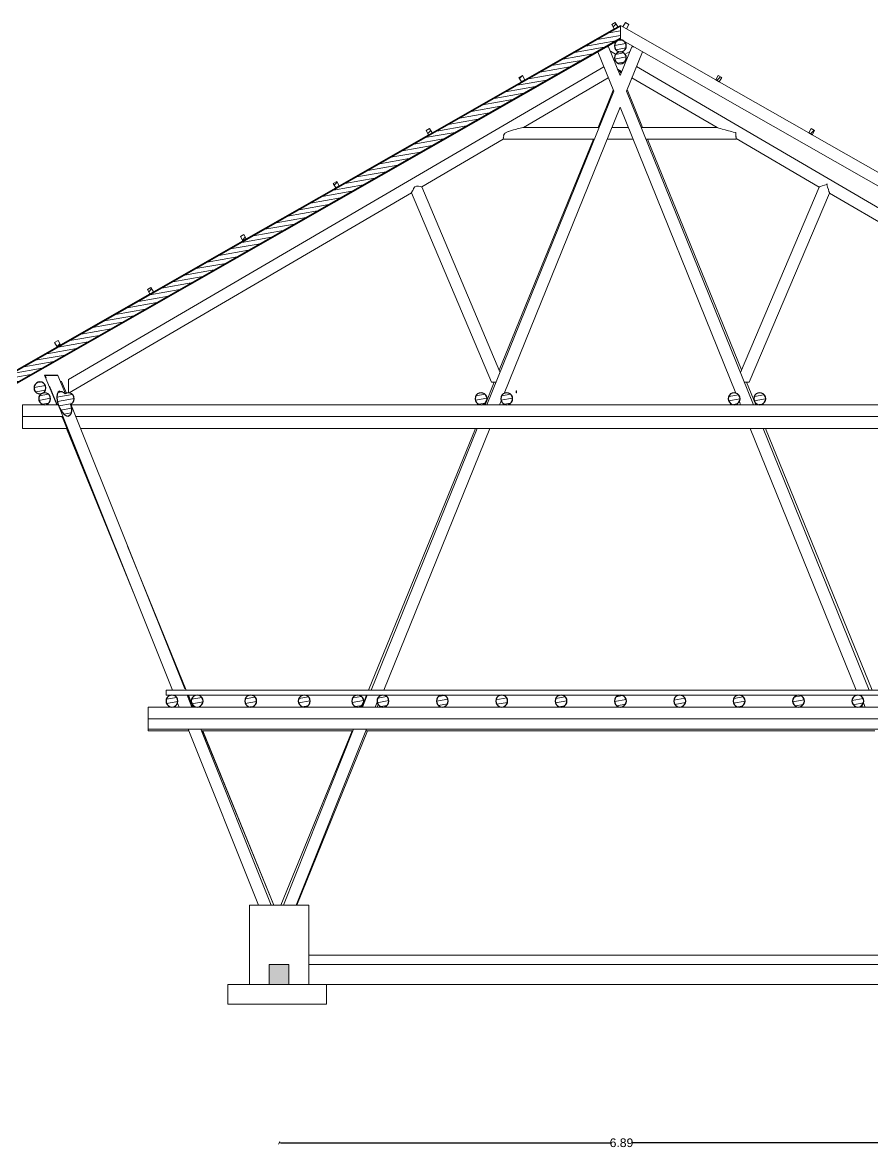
# Model space of a CAD drawing. Header units: millimetres. Extents: x -71878 to 121433, y -67383 to 83273.
# Drawn here: x 33044 to 41628, y -67383 to -56013 of the extents above; entities that cross this region are included whole.
import ezdxf

# ---------------------------------------------------------------- set-up
doc = ezdxf.new("R2010")
doc.units = ezdxf.units.MM
doc.header["$MEASUREMENT"] = 0
for name, color, linetype, lineweight in [('ACOTACIONES', 7, 'Continuous', 9), ('COLUMNAS_Pluma_Nº__81', 7, 'Continuous', 30), ('ENTIRADO_Pluma_Nº__21', 7, 'Continuous', 5), ('VIGAS DE CIMENTACION_Pluma_Nº__21', 7, 'Continuous', 5), ('Vigas_Pluma_Nº__1', 7, 'Continuous', 0), ('Vigas_Pluma_Nº__81', 7, 'Continuous', 30)]:
    doc.layers.add(name, color=color, linetype=linetype, lineweight=lineweight)
for name, color, linetype in [('COLUMNAS', 7, 'Continuous'), ('ENTIRADO', 7, 'Continuous'), ('Vigas', 7, 'Continuous'), ('VIGAS DE CIMENTACION', 7, 'Continuous')]:
    doc.layers.add(name, color=color, linetype=linetype)
for name, color, linetype, lineweight, true_color in [('COLUMNAS_Pluma_Nº__23', 7, 'Continuous', 5, 0x646464), ('ENTIRADO_Pluma_Nº__23', 7, 'Continuous', 5, 0x646464), ('Losas_Pluma_Nº__23', 7, 'Continuous', 5, 0x646464), ('VIGAS DE CIMENTACION_Pluma_Nº__23', 7, 'Continuous', 5, 0x646464), ('Vigas_Pluma_Nº__23', 7, 'Continuous', 5, 0x646464)]:
    doc.layers.add(name, color=color, linetype=linetype, lineweight=lineweight, true_color=true_color)
doc.styles.add('Estilo_Generado_2', font='Arial.ttf')
doc.dimstyles.new('Estilo_Generado__1', dxfattribs={"dimtxt": 87.5, "dimasz": 19, "dimexe": 0.18, "dimexo": 0, "dimgap": 0.09, "dimtad": 0, "dimlfac": 0.001, "dimzin": 0, "dimdsep": 46, "dimtxsty": 'Estilo_Generado_2', "dimblk": 'ARROWHEAD_2', "dimblk1": 'ARROWHEAD_2', "dimblk2": 'ARROWHEAD_2', "dimcen": 0.09, "dimse1": 1, "dimse2": 1, "dimclrd": 7, "dimclre": 7, "dimclrt": 7, "dimadec": 0, "dimazin": 0, "dimtfac": 1, "dimtmove": 0, "dimatfit": 3, "dimfxl": 1, "dimtolj": 1, "dimtzin": 0, "dimarcsym": 0})
pattern_1 = [(10, (51270.71, -65325.856), (-7.81417, 44.31635), [])]
pattern_2 = [(45, (51270.71, -65325.86), (-79.5495, 79.5495), []), (45, (51244.19, -65299.34), (-79.5495, 79.5495), [])]

# ---------------------------------------------------------------- blocks, each defined once
blk = doc.blocks.new('ARROWHEAD_2')
at = {"color": 0, "linetype": 'Continuous', "lineweight": 0}
for p, q in [((0, 0), (-1, 0)), ((-0.38, -0.66), (0.38, 0.66))]:
    blk.add_line(p, q, dxfattribs=at)
blk = doc.blocks.new('*D1082')
at = {"layer": 'ACOTACIONES', "color": 7, "linetype": 'Continuous', "lineweight": -2, "transparency": 16777216}
for p, q in [((35654, -67326), (38979, -67326)), ((42508, -67326), (39207, -67326))]:
    blk.add_line(p, q, dxfattribs=at)
at = {"layer": 'Defpoints', "color": 0, "linetype": 'Continuous', "transparency": 16777216}
for p in [(35635, -67326), (42527, -67326), (42527, -67326)]:
    blk.add_point(p, dxfattribs=at)
at = {"layer": 'ACOTACIONES', "color": 7, "linetype": 'Continuous', "lineweight": -2, "transparency": 16777216, "xscale": 19, "yscale": 19, "zscale": 19, "rotation": 180}
blk.add_blockref('ARROWHEAD_2', (35635, -67326), dxfattribs=at)
at = {"layer": 'ACOTACIONES', "color": 7, "linetype": 'Continuous', "lineweight": -2, "transparency": 16777216, "xscale": 19, "yscale": 19, "zscale": 19}
blk.add_blockref('ARROWHEAD_2', (42527, -67326), dxfattribs=at)
at = {"layer": 'ACOTACIONES', "color": 7, "linetype": 'Continuous', "transparency": 16777216, "insert": (39093, -67326), "char_height": 87.5, "attachment_point": 5, "style": 'Estilo_Generado_2'}
blk.add_mtext('\\A1;6.89', dxfattribs=at)

msp = doc.modelspace()

# ---------------------------------------------------------------- hatches: boundary and pattern name
at = {"layer": 'COLUMNAS', "linetype": 'Continuous', "lineweight": 0, "true_color": 0xffffff}
h = msp.add_hatch(dxfattribs=at)
h.set_pattern_fill('WOOD_0002', style=0, pattern_type=2)
h.set_pattern_definition(pattern_1)
h.paths.add_polyline_path([(33536.506, -59891.978), (33525.88, -59852.43), (33509.329, -59813.801), (33488.474, -59779.873), (33465.356, -59753.967), (33442.238, -59738.619), (33421.383, -59735.331), (33404.832, -59744.425), (33394.206, -59765.011), (33390.544, -59795.073), (33394.206, -59831.669), (33404.832, -59871.218), (33421.383, -59909.846), (33442.238, -59943.774), (33465.356, -59969.68), (33488.474, -59985.028), (33509.329, -59988.316), (33525.88, -59979.223), (33536.506, -59958.637), (33540.168, -59928.574)])
at = {"layer": 'ENTIRADO', "linetype": 'Continuous', "lineweight": 0, "true_color": 0xffffff}
h = msp.add_hatch(dxfattribs=at)
h.set_pattern_fill('STEEL_0002', style=0, pattern_type=2)
h.set_pattern_definition(pattern_2)
h.paths.add_polyline_path([(39020.745, -56076.226), (39055.483, -56056.395), (39030.695, -56012.972), (38995.957, -56032.803)])
h = msp.add_hatch(dxfattribs=at)
h.set_pattern_fill('STEEL_0002', style=0, pattern_type=2)
h.set_pattern_definition(pattern_2)
h.paths.add_polyline_path([(38082.81, -56611.648), (38117.548, -56591.818), (38092.76, -56548.395), (38058.022, -56568.226)])
h = msp.add_hatch(dxfattribs=at)
h.set_pattern_fill('STEEL_0002', style=0, pattern_type=2)
h.set_pattern_definition(pattern_2)
h.paths.add_polyline_path([(40080.421, -56611.632), (40105.209, -56568.209), (40070.471, -56548.379), (40045.682, -56591.801)])
h = msp.add_hatch(dxfattribs=at)
h.set_pattern_fill('STEEL_0002', style=0, pattern_type=2)
h.set_pattern_definition(pattern_2)
h.paths.add_polyline_path([(37144.875, -57147.071), (37179.613, -57127.241), (37154.825, -57083.818), (37120.087, -57103.648)])
h = msp.add_hatch(dxfattribs=at)
h.set_pattern_fill('STEEL_0002', style=0, pattern_type=2)
h.set_pattern_definition(pattern_2)
h.paths.add_polyline_path([(41018.365, -57147.038), (41043.153, -57103.615), (41008.415, -57083.785), (40983.627, -57127.208)])
h = msp.add_hatch(dxfattribs=at)
h.set_pattern_fill('STEEL_0002', style=0, pattern_type=2)
h.set_pattern_definition(pattern_2)
h.paths.add_polyline_path([(36206.94, -57682.494), (36241.678, -57662.664), (36216.89, -57619.241), (36182.151, -57639.071)])
h = msp.add_hatch(dxfattribs=at)
h.set_pattern_fill('STEEL_0002', style=0, pattern_type=2)
h.set_pattern_definition(pattern_2)
h.paths.add_polyline_path([(35269.004, -58217.917), (35303.743, -58198.086), (35278.955, -58154.663), (35244.216, -58174.494)])
h = msp.add_hatch(dxfattribs=at)
h.set_pattern_fill('STEEL_0002', style=0, pattern_type=2)
h.set_pattern_definition(pattern_2)
h.paths.add_polyline_path([(34331.069, -58753.34), (34365.807, -58733.509), (34341.019, -58690.086), (34306.281, -58709.917)])
h = msp.add_hatch(dxfattribs=at)
h.set_pattern_fill('STEEL_0002', style=0, pattern_type=2)
h.set_pattern_definition(pattern_2)
h.paths.add_polyline_path([(33393.134, -59288.762), (33427.872, -59268.932), (33403.084, -59225.509), (33368.346, -59245.339)])
at = {"layer": 'Vigas', "linetype": 'Continuous', "lineweight": 0, "true_color": 0xffffff}
h = msp.add_hatch(dxfattribs=at)
h.set_pattern_fill('WOOD_0002', style=0, pattern_type=2)
h.set_pattern_definition(pattern_1)
h.paths.add_polyline_path([(32211.962, -59972.483), (32211.962, -60091.449), (39081.611, -56170.052), (39081.611, -56051.086)])
h = msp.add_hatch(dxfattribs=at)
h.set_pattern_fill('WOOD_0002', style=0, pattern_type=2)
h.set_pattern_definition(pattern_1)
h.paths.add_polyline_path([(39141.611, -56249.555), (39138.674, -56231.014), (39130.152, -56214.288), (39116.878, -56201.014), (39100.152, -56192.492), (39081.611, -56189.555), (39063.07, -56192.492), (39046.344, -56201.014), (39033.07, -56214.288), (39024.547, -56231.014), (39021.611, -56249.555), (39024.547, -56268.096), (39033.07, -56284.822), (39046.344, -56298.096), (39063.07, -56306.618), (39081.611, -56309.555), (39100.152, -56306.618), (39116.878, -56298.096), (39130.152, -56284.822), (39138.674, -56268.096)])
h = msp.add_hatch(dxfattribs=at)
h.set_pattern_fill('WOOD_0002', style=0, pattern_type=2)
h.set_pattern_definition(pattern_1)
h.paths.add_polyline_path([(39141.611, -56369.555), (39138.674, -56351.014), (39130.152, -56334.288), (39116.878, -56321.014), (39100.152, -56312.492), (39081.611, -56309.555), (39063.07, -56312.492), (39046.344, -56321.014), (39033.07, -56334.288), (39024.547, -56351.014), (39021.611, -56369.555), (39024.547, -56388.096), (39033.07, -56404.822), (39046.344, -56418.096), (39063.07, -56426.618), (39081.611, -56429.555), (39100.152, -56426.618), (39116.878, -56418.096), (39130.152, -56404.822), (39138.674, -56388.096)])
h = msp.add_hatch(dxfattribs=at)
h.set_pattern_fill('WOOD_0002', style=0, pattern_type=2)
h.set_pattern_definition(pattern_1)
h.paths.add_polyline_path([(33160.606, -59702.497), (33163.542, -59721.038), (33172.065, -59737.764), (33185.339, -59751.038), (33202.065, -59759.56), (33220.606, -59762.497), (33239.147, -59759.56), (33255.873, -59751.038), (33269.147, -59737.764), (33277.669, -59721.038), (33280.606, -59702.497), (33277.669, -59683.956), (33269.147, -59667.23), (33255.873, -59653.956), (33239.147, -59645.434), (33220.606, -59642.497), (33202.065, -59645.434), (33185.339, -59653.956), (33172.065, -59667.23), (33163.542, -59683.956)])
h = msp.add_hatch(dxfattribs=at)
h.set_pattern_fill('WOOD_0002', style=0, pattern_type=2)
h.set_pattern_definition(pattern_1)
h.paths.add_polyline_path([(33207.498, -59812.462), (33210.435, -59831.003), (33218.957, -59847.729), (33232.231, -59861.003), (33248.957, -59869.525), (33267.498, -59872.462), (33286.039, -59869.525), (33302.765, -59861.003), (33316.039, -59847.729), (33324.562, -59831.003), (33327.498, -59812.462), (33324.562, -59793.921), (33316.039, -59777.195), (33302.765, -59763.921), (33286.039, -59755.398), (33267.498, -59752.462), (33248.957, -59755.398), (33232.231, -59763.921), (33218.957, -59777.195), (33210.435, -59793.921)])
h = msp.add_hatch(dxfattribs=at)
h.set_pattern_fill('WOOD_0002', style=0, pattern_type=2)
h.set_pattern_definition(pattern_1)
h.paths.add_polyline_path([(33473.418, -59763.001), (33488.474, -59779.873), (33509.329, -59813.801), (33525.88, -59852.43), (33529.865, -59867.261), (33542.147, -59861.003), (33555.421, -59847.729), (33563.943, -59831.003), (33566.88, -59812.462), (33563.943, -59793.921), (33555.421, -59777.195), (33542.147, -59763.921), (33525.421, -59755.398), (33506.88, -59752.462), (33488.339, -59755.398)])
h = msp.add_hatch(dxfattribs=at)
h.set_pattern_fill('WOOD_0002', style=0, pattern_type=2)
h.set_pattern_definition(pattern_1)
h.paths.add_polyline_path([(37735.428, -59812.462), (37732.491, -59793.921), (37723.969, -59777.195), (37710.695, -59763.921), (37693.969, -59755.398), (37675.428, -59752.462), (37656.887, -59755.398), (37640.161, -59763.921), (37626.887, -59777.195), (37618.365, -59793.921), (37615.428, -59812.462), (37618.365, -59831.003), (37626.887, -59847.729), (37640.161, -59861.003), (37656.887, -59869.525), (37675.428, -59872.462), (37693.969, -59869.525), (37710.695, -59861.003), (37723.969, -59847.729), (37732.491, -59831.003)])
h = msp.add_hatch(dxfattribs=at)
h.set_pattern_fill('WOOD_0002', style=0, pattern_type=2)
h.set_pattern_definition(pattern_1)
h.paths.add_polyline_path([(37993.795, -59812.462), (37990.858, -59793.921), (37982.336, -59777.195), (37969.062, -59763.921), (37952.336, -59755.398), (37933.795, -59752.462), (37915.254, -59755.398), (37898.527, -59763.921), (37885.254, -59777.195), (37876.731, -59793.921), (37873.795, -59812.462), (37876.731, -59831.003), (37885.254, -59847.729), (37898.527, -59861.003), (37915.254, -59869.525), (37933.795, -59872.462), (37952.336, -59869.525), (37969.062, -59861.003), (37982.336, -59847.729), (37990.858, -59831.003)])
h = msp.add_hatch(dxfattribs=at)
h.set_pattern_fill('WOOD_0002', style=0, pattern_type=2)
h.set_pattern_definition(pattern_1)
h.paths.add_polyline_path([(40170.786, -59812.462), (40173.723, -59831.003), (40182.245, -59847.729), (40195.519, -59861.003), (40212.245, -59869.525), (40230.786, -59872.462), (40249.327, -59869.525), (40266.053, -59861.003), (40279.327, -59847.729), (40287.849, -59831.003), (40290.786, -59812.462), (40287.849, -59793.921), (40279.327, -59777.195), (40266.053, -59763.921), (40249.327, -59755.398), (40230.786, -59752.462), (40212.245, -59755.398), (40195.519, -59763.921), (40182.245, -59777.195), (40173.723, -59793.921)])
h = msp.add_hatch(dxfattribs=at)
h.set_pattern_fill('WOOD_0002', style=0, pattern_type=2)
h.set_pattern_definition(pattern_1)
h.paths.add_polyline_path([(40429.153, -59812.462), (40432.089, -59831.003), (40440.612, -59847.729), (40453.885, -59861.003), (40470.612, -59869.525), (40489.153, -59872.462), (40507.694, -59869.525), (40524.42, -59861.003), (40537.694, -59847.729), (40546.216, -59831.003), (40549.153, -59812.462), (40546.216, -59793.921), (40537.694, -59777.195), (40524.42, -59763.921), (40507.694, -59755.398), (40489.153, -59752.462), (40470.612, -59755.398), (40453.885, -59763.921), (40440.612, -59777.195), (40432.089, -59793.921)])
h = msp.add_hatch(dxfattribs=at)
h.set_pattern_fill('WOOD_0002', style=0, pattern_type=2)
h.set_pattern_definition(pattern_1)
h.paths.add_polyline_path([(34613.563, -62865.856), (34610.626, -62847.315), (34602.104, -62830.589), (34588.83, -62817.315), (34572.104, -62808.792), (34553.563, -62805.856), (34535.022, -62808.792), (34518.296, -62817.315), (34505.022, -62830.589), (34496.5, -62847.315), (34493.563, -62865.856), (34496.5, -62884.397), (34505.022, -62901.123), (34518.296, -62914.397), (34535.022, -62922.919), (34553.563, -62925.856), (34572.104, -62922.919), (34588.83, -62914.397), (34602.104, -62901.123), (34610.626, -62884.397)])
h = msp.add_hatch(dxfattribs=at)
h.set_pattern_fill('WOOD_0002', style=0, pattern_type=2)
h.set_pattern_definition(pattern_1)
h.paths.add_polyline_path([(34867.984, -62865.856), (34865.048, -62847.315), (34856.525, -62830.589), (34843.251, -62817.315), (34826.525, -62808.792), (34807.984, -62805.856), (34789.443, -62808.792), (34772.717, -62817.315), (34759.443, -62830.589), (34750.921, -62847.315), (34747.984, -62865.856), (34750.921, -62884.397), (34759.443, -62901.123), (34772.717, -62914.397), (34789.443, -62922.919), (34807.984, -62925.856), (34826.525, -62922.919), (34843.251, -62914.397), (34856.525, -62901.123), (34865.048, -62884.397)])
h = msp.add_hatch(dxfattribs=at)
h.set_pattern_fill('WOOD_0002', style=0, pattern_type=2)
h.set_pattern_definition(pattern_1)
h.paths.add_polyline_path([(35288.67, -62865.856), (35291.606, -62884.397), (35300.129, -62901.123), (35313.403, -62914.397), (35330.129, -62922.919), (35348.67, -62925.856), (35367.211, -62922.919), (35383.937, -62914.397), (35397.211, -62901.123), (35405.733, -62884.397), (35408.67, -62865.856), (35405.733, -62847.315), (35397.211, -62830.589), (35383.937, -62817.315), (35367.211, -62808.792), (35348.67, -62805.856), (35330.129, -62808.792), (35313.403, -62817.315), (35300.129, -62830.589), (35291.606, -62847.315)])
h = msp.add_hatch(dxfattribs=at)
h.set_pattern_fill('WOOD_0002', style=0, pattern_type=2)
h.set_pattern_definition(pattern_1)
h.paths.add_polyline_path([(35829.355, -62865.856), (35832.292, -62884.397), (35840.814, -62901.123), (35854.088, -62914.397), (35870.814, -62922.919), (35889.355, -62925.856), (35907.896, -62922.919), (35924.623, -62914.397), (35937.896, -62901.123), (35946.419, -62884.397), (35949.355, -62865.856), (35946.419, -62847.315), (35937.896, -62830.589), (35924.623, -62817.315), (35907.896, -62808.792), (35889.355, -62805.856), (35870.814, -62808.792), (35854.088, -62817.315), (35840.814, -62830.589), (35832.292, -62847.315)])
h = msp.add_hatch(dxfattribs=at)
h.set_pattern_fill('WOOD_0002', style=0, pattern_type=2)
h.set_pattern_definition(pattern_1)
h.paths.add_polyline_path([(36370.041, -62865.856), (36372.978, -62884.397), (36381.5, -62901.123), (36394.774, -62914.397), (36411.5, -62922.919), (36430.041, -62925.856), (36448.582, -62922.919), (36465.308, -62914.397), (36478.582, -62901.123), (36487.104, -62884.397), (36490.041, -62865.856), (36487.104, -62847.315), (36478.582, -62830.589), (36465.308, -62817.315), (36448.582, -62808.792), (36430.041, -62805.856), (36411.5, -62808.792), (36394.774, -62817.315), (36381.5, -62830.589), (36372.978, -62847.315)])
h = msp.add_hatch(dxfattribs=at)
h.set_pattern_fill('WOOD_0002', style=0, pattern_type=2)
h.set_pattern_definition(pattern_1)
h.paths.add_polyline_path([(36624.462, -62865.856), (36627.399, -62884.397), (36635.921, -62901.123), (36649.195, -62914.397), (36665.921, -62922.919), (36684.462, -62925.856), (36703.003, -62922.919), (36719.729, -62914.397), (36733.003, -62901.123), (36741.526, -62884.397), (36744.462, -62865.856), (36741.526, -62847.315), (36733.003, -62830.589), (36719.729, -62817.315), (36703.003, -62808.792), (36684.462, -62805.856), (36665.921, -62808.792), (36649.195, -62817.315), (36635.921, -62830.589), (36627.399, -62847.315)])
h = msp.add_hatch(dxfattribs=at)
h.set_pattern_fill('WOOD_0002', style=0, pattern_type=2)
h.set_pattern_definition(pattern_1)
h.paths.add_polyline_path([(37343.919, -62865.856), (37340.983, -62847.315), (37332.46, -62830.589), (37319.186, -62817.315), (37302.46, -62808.792), (37283.919, -62805.856), (37265.378, -62808.792), (37248.652, -62817.315), (37235.378, -62830.589), (37226.856, -62847.315), (37223.919, -62865.856), (37226.856, -62884.397), (37235.378, -62901.123), (37248.652, -62914.397), (37265.378, -62922.919), (37283.919, -62925.856), (37302.46, -62922.919), (37319.186, -62914.397), (37332.46, -62901.123), (37340.983, -62884.397)])
h = msp.add_hatch(dxfattribs=at)
h.set_pattern_fill('WOOD_0002', style=0, pattern_type=2)
h.set_pattern_definition(pattern_1)
h.paths.add_polyline_path([(37943.376, -62865.856), (37940.44, -62847.315), (37931.917, -62830.589), (37918.643, -62817.315), (37901.917, -62808.792), (37883.376, -62805.856), (37864.835, -62808.792), (37848.109, -62817.315), (37834.835, -62830.589), (37826.313, -62847.315), (37823.376, -62865.856), (37826.313, -62884.397), (37834.835, -62901.123), (37848.109, -62914.397), (37864.835, -62922.919), (37883.376, -62925.856), (37901.917, -62922.919), (37918.643, -62914.397), (37931.917, -62901.123), (37940.44, -62884.397)])
h = msp.add_hatch(dxfattribs=at)
h.set_pattern_fill('WOOD_0002', style=0, pattern_type=2)
h.set_pattern_definition(pattern_1)
h.paths.add_polyline_path([(38542.833, -62865.856), (38539.897, -62847.315), (38531.374, -62830.589), (38518.1, -62817.315), (38501.374, -62808.792), (38482.833, -62805.856), (38464.292, -62808.792), (38447.566, -62817.315), (38434.292, -62830.589), (38425.77, -62847.315), (38422.833, -62865.856), (38425.77, -62884.397), (38434.292, -62901.123), (38447.566, -62914.397), (38464.292, -62922.919), (38482.833, -62925.856), (38501.374, -62922.919), (38518.1, -62914.397), (38531.374, -62901.123), (38539.897, -62884.397)])
h = msp.add_hatch(dxfattribs=at)
h.set_pattern_fill('WOOD_0002', style=0, pattern_type=2)
h.set_pattern_definition(pattern_1)
h.paths.add_polyline_path([(39142.29, -62865.856), (39139.354, -62847.315), (39130.831, -62830.589), (39117.557, -62817.315), (39100.831, -62808.792), (39082.29, -62805.856), (39063.749, -62808.792), (39047.023, -62817.315), (39033.749, -62830.589), (39025.227, -62847.315), (39022.29, -62865.856), (39025.227, -62884.397), (39033.749, -62901.123), (39047.023, -62914.397), (39063.749, -62922.919), (39082.29, -62925.856), (39100.831, -62922.919), (39117.557, -62914.397), (39130.831, -62901.123), (39139.354, -62884.397)])
h = msp.add_hatch(dxfattribs=at)
h.set_pattern_fill('WOOD_0002', style=0, pattern_type=2)
h.set_pattern_definition(pattern_1)
h.paths.add_polyline_path([(39741.747, -62865.856), (39738.811, -62847.315), (39730.288, -62830.589), (39717.014, -62817.315), (39700.288, -62808.792), (39681.747, -62805.856), (39663.206, -62808.792), (39646.48, -62817.315), (39633.206, -62830.589), (39624.684, -62847.315), (39621.747, -62865.856), (39624.684, -62884.397), (39633.206, -62901.123), (39646.48, -62914.397), (39663.206, -62922.919), (39681.747, -62925.856), (39700.288, -62922.919), (39717.014, -62914.397), (39730.288, -62901.123), (39738.811, -62884.397)])
h = msp.add_hatch(dxfattribs=at)
h.set_pattern_fill('WOOD_0002', style=0, pattern_type=2)
h.set_pattern_definition(pattern_1)
h.paths.add_polyline_path([(40341.204, -62865.856), (40338.268, -62847.315), (40329.745, -62830.589), (40316.471, -62817.315), (40299.745, -62808.792), (40281.204, -62805.856), (40262.663, -62808.792), (40245.937, -62817.315), (40232.663, -62830.589), (40224.141, -62847.315), (40221.204, -62865.856), (40224.141, -62884.397), (40232.663, -62901.123), (40245.937, -62914.397), (40262.663, -62922.919), (40281.204, -62925.856), (40299.745, -62922.919), (40316.471, -62914.397), (40329.745, -62901.123), (40338.268, -62884.397)])
h = msp.add_hatch(dxfattribs=at)
h.set_pattern_fill('WOOD_0002', style=0, pattern_type=2)
h.set_pattern_definition(pattern_1)
h.paths.add_polyline_path([(40940.661, -62865.856), (40937.725, -62847.315), (40929.202, -62830.589), (40915.928, -62817.315), (40899.202, -62808.792), (40880.661, -62805.856), (40862.12, -62808.792), (40845.394, -62817.315), (40832.12, -62830.589), (40823.598, -62847.315), (40820.661, -62865.856), (40823.598, -62884.397), (40832.12, -62901.123), (40845.394, -62914.397), (40862.12, -62922.919), (40880.661, -62925.856), (40899.202, -62922.919), (40915.928, -62914.397), (40929.202, -62901.123), (40937.725, -62884.397)])
h = msp.add_hatch(dxfattribs=at)
h.set_pattern_fill('WOOD_0002', style=0, pattern_type=2)
h.set_pattern_definition(pattern_1)
h.paths.add_polyline_path([(41540.118, -62865.856), (41537.182, -62847.315), (41528.659, -62830.589), (41515.385, -62817.315), (41498.659, -62808.792), (41480.118, -62805.856), (41461.577, -62808.792), (41444.851, -62817.315), (41431.577, -62830.589), (41423.055, -62847.315), (41420.118, -62865.856), (41423.055, -62884.397), (41431.577, -62901.123), (41444.851, -62914.397), (41461.577, -62922.919), (41480.118, -62925.856), (41498.659, -62922.919), (41515.385, -62914.397), (41528.659, -62901.123), (41537.182, -62884.397)])
at = {"layer": 'VIGAS DE CIMENTACION', "linetype": 'Continuous', "lineweight": 0}
msp.add_hatch(color=255, dxfattribs=at).paths.add_polyline_path([(35535.12, -65525.856), (35535.12, -65725.856), (35735.12, -65725.856), (35735.12, -65525.856)])

# ---------------------------------------------------------------- linework, layer by layer
at = {"layer": 'COLUMNAS_Pluma_Nº__23', "linetype": 'Continuous'}
for p, q in [((38949.625, -56257.624), (38945.024, -56257.624)), ((38958.82, -56257.624), (38949.625, -56257.624)), ((38961.989, -56257.624), (38958.82, -56257.624)), ((38961.989, -56257.624), (39079.041, -56546.62)), ((39196.093, -56257.624), (39079.038, -56546.626)), ((39199.262, -56257.624), (39196.093, -56257.624)), ((39208.457, -56257.624), (39199.262, -56257.624)), ((39218.197, -56257.624), (39208.457, -56257.624)), ((38853.646, -56309.785), (39014.306, -56706.446)), ((39305.401, -56307.402), (39143.773, -56706.453)), ((39082.29, -56521.616), (39075.24, -56504.33)), ((39082.29, -56521.616), (39088.792, -56505.676)), ((39014.309, -56706.44), (37731.971, -59872.462)), ((38857.846, -57071.9), (39010.618, -56697.34)), ((39143.776, -56706.446), (40426.111, -59872.462)), ((39306.734, -57071.9), (39150.702, -56689.345)), ((39079.044, -56866.266), (37907.191, -59759.506)), ((39079.041, -56866.273), (40249.22, -59755.381)), ((37858.309, -59522.529), (38808.902, -57191.9)), ((40305.572, -59520.813), (39355.679, -57191.9)), ((41166.626, -57645.856), (41164.224, -57645.856)), ((41174.849, -57645.856), (41166.626, -57645.856)), ((36972.946, -57732.573), (37780.715, -59645.856)), ((37076.801, -57671.447), (37866.167, -59541.141)), ((41089.413, -57674.2), (40294.37, -59547.202)), ((41193.877, -57735.215), (40382.858, -59645.856)), ((33270.237, -59572.789), (33267.065, -59572.789)), ((33267.065, -59572.789), (33389.359, -59872.462)), ((33279.441, -59572.789), (33270.237, -59572.789)), ((33272.352, -59575.856), (33277.238, -59575.856)), ((33282.106, -59599.77), (33272.352, -59575.856)), ((33277.238, -59575.856), (33287.965, -59575.856)), ((33293.778, -59572.789), (33279.441, -59572.789)), ((33287.965, -59575.856), (33303.483, -59575.856)), ((33311.843, -59572.789), (33293.778, -59572.789)), ((33303.483, -59575.856), (33322.274, -59575.856)), ((33331.869, -59572.789), (33311.843, -59572.789)), ((33322.274, -59575.856), (33342.496, -59575.856)), ((33351.894, -59572.789), (33331.869, -59572.789)), ((33342.496, -59575.856), (33362.172, -59575.856)), ((33369.96, -59572.789), (33351.894, -59572.789)), ((33362.172, -59575.856), (33379.375, -59575.856)), ((33384.296, -59572.789), (33369.96, -59572.789)), ((33379.375, -59575.856), (33392.422, -59575.856)), ((33393.501, -59572.789), (33384.296, -59572.789)), ((33392.422, -59575.856), (33400.034, -59575.856)), ((33396.673, -59572.789), (33393.501, -59572.789)), ((33396.673, -59572.789), (33400.216, -59572.789)), ((33396.673, -59572.789), (33397.924, -59575.856)), ((33400.034, -59575.856), (33401.058, -59575.856)), ((33401.467, -59575.856), (33400.216, -59572.789)), ((33401.467, -59575.856), (33401.058, -59575.856)), ((33401.467, -59575.856), (33477.044, -59761.153)), ((33317.313, -59686.089), (33393.329, -59872.462)), ((33426.241, -59636.596), (33431.183, -59636.596)), ((33431.183, -59636.596), (33438.471, -59636.596)), ((33438.471, -59636.596), (33439.576, -59636.596)), ((33487.294, -59755.931), (33439.576, -59636.596)), ((37715.582, -59872.462), (37808.007, -59645.856)), ((37781.966, -59645.856), (37780.715, -59645.856)), ((37789.442, -59645.856), (37781.966, -59645.856)), ((37802.409, -59645.856), (37789.442, -59645.856)), ((37819.598, -59645.856), (37802.409, -59645.856)), ((37823.754, -59645.856), (37819.598, -59645.856)), ((40337.818, -59645.856), (40334.328, -59645.856)), ((40355.989, -59645.856), (40337.818, -59645.856)), ((40370.409, -59645.856), (40355.989, -59645.856)), ((40448.999, -59872.462), (40356.573, -59645.856)), ((40379.667, -59645.856), (40370.409, -59645.856)), ((40382.858, -59645.856), (40379.667, -59645.856)), ((33404.832, -59871.218), (34558.292, -62755.856)), ((33525.88, -59852.43), (33525.903, -59852.486)), ((33531.481, -59866.437), (34681.771, -62743.147)), ((37877.568, -59832.645), (37861.441, -59872.462)), ((40283.392, -59839.751), (40296.641, -59872.462)), ((33442.273, -59992.462), (33445.549, -60000.493)), ((33474.1, -60070.494), (34004.653, -61371.284)), ((33487.302, -60112.462), (34181.298, -61813.048)), ((36539.532, -62755.856), (37617.693, -60112.462)), ((37634.764, -60112.462), (36564.107, -62755.856)), ((37764.233, -60112.462), (36693.576, -62755.856)), ((40393.849, -60112.462), (41464.506, -62755.856)), ((40523.318, -60112.462), (41593.975, -62755.856)), ((41625.048, -62755.856), (40546.888, -60112.462)), ((34105.525, -61302.038), (34698.493, -62755.856)), ((34578.285, -62805.856), (34581.341, -62813.499)), ((34706.846, -62805.856), (34754.829, -62925.856)), ((34716.063, -62805.856), (34765.034, -62925.856)), ((34767.831, -62925.856), (34718.886, -62805.856)), ((36519.139, -62805.856), (36470.195, -62925.856)), ((36525.985, -62805.856), (36478.001, -62925.856)), ((36626.191, -62876.767), (36606.562, -62925.856)), ((36654.545, -62805.856), (36650.16, -62816.823)), ((36673.325, -62805.856), (36672.561, -62807.741)), ((41484.757, -62805.856), (41485.075, -62806.641)), ((41507.438, -62805.856), (41511.159, -62815.161)), ((34610.102, -62885.426), (34626.269, -62925.856)), ((36635.262, -62899.83), (36624.721, -62925.856)), ((41524.876, -62904.906), (41533.361, -62925.856)), ((41537.653, -62881.42), (41555.421, -62925.856)), ((34716.022, -63150.316), (35425.994, -64925.856)), ((34844.582, -63150.316), (35554.555, -64925.856)), ((34862.976, -63165.856), (35581.219, -64925.856)), ((35583.57, -64925.856), (34865.72, -63165.856)), ((36372.306, -63165.856), (35654.455, -64925.856)), ((36388.248, -63150.316), (35678.275, -64925.856)), ((36516.809, -63150.316), (35806.836, -64925.856)), ((36527.514, -63165.856), (35814.659, -64925.856)), ((35335.12, -64925.856), (35335.12, -65725.856)), ((35935.12, -64925.856), (35335.12, -64925.856)), ((35935.12, -64925.856), (35935.12, -65725.856))]:
    msp.add_line(p, q, dxfattribs=at)
at = {"layer": 'COLUMNAS_Pluma_Nº__81', "linetype": 'Continuous'}
for p, q in [((33421.383, -59735.331), (33404.832, -59744.425)), ((33525.88, -59979.223), (33509.329, -59988.316))]:
    msp.add_line(p, q, dxfattribs=at)
at = {"layer": 'COLUMNAS_Pluma_Nº__81', "linetype": 'Continuous', "flags": 128}
for points in [[(33404.832, -59744.425), (33394.206, -59765.011), (33390.544, -59795.073), (33394.206, -59831.669), (33404.832, -59871.218), (33421.383, -59909.846), (33442.238, -59943.774), (33465.356, -59969.68), (33488.474, -59985.028), (33509.329, -59988.316)], [(33421.383, -59735.331), (33442.238, -59738.619), (33465.356, -59753.967), (33473.418, -59763.001)], [(33529.865, -59867.261), (33536.506, -59891.978), (33540.168, -59928.574), (33536.506, -59958.637), (33525.88, -59979.223)]]:
    msp.add_lwpolyline(points, dxfattribs=at)
at = {"layer": 'ENTIRADO_Pluma_Nº__21', "linetype": 'Continuous'}
for p, q in [((39030.695, -56012.972), (38995.957, -56032.803)), ((38995.957, -56032.803), (39020.745, -56076.226)), ((39030.695, -56012.972), (39055.483, -56056.395)), ((39132.526, -56012.972), (39107.738, -56056.395)), ((39132.526, -56012.972), (39167.264, -56032.803)), ((39167.264, -56032.803), (39142.476, -56076.226)), ((39055.483, -56056.395), (39020.745, -56076.226)), ((39107.738, -56056.395), (39142.476, -56076.226)), ((38092.76, -56548.395), (38058.022, -56568.226)), ((38058.022, -56568.226), (38082.81, -56611.648)), ((38117.548, -56591.818), (38082.81, -56611.648)), ((38092.76, -56548.395), (38117.548, -56591.818)), ((40070.471, -56548.379), (40045.682, -56591.801)), ((40045.682, -56591.801), (40080.421, -56611.632)), ((40070.471, -56548.379), (40105.209, -56568.209)), ((40105.209, -56568.209), (40080.421, -56611.632)), ((37154.825, -57083.818), (37120.087, -57103.648)), ((37120.087, -57103.648), (37144.875, -57147.071)), ((37179.613, -57127.241), (37144.875, -57147.071)), ((37154.825, -57083.818), (37179.613, -57127.241)), ((41008.415, -57083.785), (40983.627, -57127.208)), ((40983.627, -57127.208), (41018.365, -57147.038)), ((41008.415, -57083.785), (41043.153, -57103.615)), ((41043.153, -57103.615), (41018.365, -57147.038)), ((36216.89, -57619.241), (36182.151, -57639.071)), ((36182.151, -57639.071), (36206.94, -57682.494)), ((36216.89, -57619.241), (36241.678, -57662.664)), ((36241.678, -57662.664), (36206.94, -57682.494)), ((35278.955, -58154.663), (35244.216, -58174.494)), ((35244.216, -58174.494), (35269.004, -58217.917)), ((35303.743, -58198.086), (35269.004, -58217.917)), ((35278.955, -58154.663), (35303.743, -58198.086)), ((34341.019, -58690.086), (34306.281, -58709.917)), ((34306.281, -58709.917), (34331.069, -58753.34)), ((34365.807, -58733.509), (34331.069, -58753.34)), ((34341.019, -58690.086), (34365.807, -58733.509)), ((33403.084, -59225.509), (33368.346, -59245.339)), ((33403.084, -59225.509), (33427.872, -59268.932)), ((33368.346, -59245.339), (33393.134, -59288.762)), ((33427.872, -59268.932), (33393.134, -59288.762))]:
    msp.add_line(p, q, dxfattribs=at)
at = {"layer": 'ENTIRADO_Pluma_Nº__23', "linetype": 'Continuous'}
for p, q in [((34493.563, -62805.856), (34493.563, -62755.856)), ((43671.018, -62755.856), (34493.563, -62755.856)), ((43671.018, -62805.856), (34493.563, -62805.856))]:
    msp.add_line(p, q, dxfattribs=at)
at = {"layer": 'Losas_Pluma_Nº__23', "linetype": 'Continuous'}
for p, q in [((38030.527, -59732.462), (38032.932, -59732.462)), ((38030.527, -59752.462), (38030.527, -59732.462)), ((38030.527, -59752.462), (38032.932, -59752.462)), ((38032.932, -59752.462), (38032.932, -59732.462)), ((35535.12, -65725.856), (35118.567, -65725.856)), ((35118.567, -65725.856), (35118.567, -65925.856)), ((36114.263, -65725.856), (35735.12, -65725.856)), ((36114.263, -65725.856), (36114.263, -65925.856)), ((36114.263, -65925.856), (35118.567, -65925.856))]:
    msp.add_line(p, q, dxfattribs=at)
at = {"layer": 'VIGAS DE CIMENTACION_Pluma_Nº__21', "linetype": 'Continuous'}
for p, q in [((35535.12, -65525.856), (35535.12, -65725.856)), ((35735.12, -65525.856), (35535.12, -65525.856)), ((35735.12, -65525.856), (35735.12, -65725.856)), ((35735.12, -65725.856), (35535.12, -65725.856))]:
    msp.add_line(p, q, dxfattribs=at)
at = {"layer": 'VIGAS DE CIMENTACION_Pluma_Nº__23', "linetype": 'Continuous'}
for p, q in [((42226.863, -65429.749), (35935.12, -65429.749)), ((42226.863, -65525.856), (35935.12, -65525.856)), ((42047.72, -65725.856), (36114.263, -65725.856))]:
    msp.add_line(p, q, dxfattribs=at)
at = {"layer": 'Vigas_Pluma_Nº__1', "linetype": 'Continuous'}
msp.add_line((39081.611, -56051.086), (39081.611, -56170.052), dxfattribs=at)
at = {"layer": 'Vigas_Pluma_Nº__23', "linetype": 'Continuous'}
for p, q in [((39055.483, -56056.395), (39081.611, -56041.48)), ((39081.611, -56041.482), (39055.483, -56056.396)), ((39107.738, -56056.396), (39081.611, -56041.482)), ((39081.611, -56044.863), (39081.611, -56041.482)), ((39081.611, -56051.086), (39081.611, -56044.863)), ((39020.745, -56076.226), (38117.539, -56591.802)), ((40045.682, -56591.802), (39142.476, -56076.226)), ((39081.611, -56179.656), (32211.962, -60101.053)), ((38945.029, -56257.624), (39081.611, -56179.656)), ((39081.611, -56176.275), (39081.611, -56170.052)), ((39081.611, -56179.656), (39081.611, -56176.275)), ((45951.259, -60101.053), (39081.611, -56179.656)), ((35267.932, -58356.705), (38853.648, -56309.789)), ((38980.568, -56303.495), (39033.15, -56334.207)), ((39176.394, -56306.262), (39129.514, -56333.651)), ((39135.633, -56394.065), (39139.836, -56396.521)), ((38914.251, -56459.416), (33508.416, -59617.721)), ((39054.297, -56485.528), (39094.317, -56508.904)), ((39080.862, -56501.045), (39064.462, -56510.626)), ((39244.536, -56457.674), (44654.805, -59617.721)), ((38082.801, -56611.632), (37179.595, -57127.208)), ((38959.768, -56571.793), (38103.773, -57071.9)), ((39199.018, -56570.057), (40060.427, -57073.192)), ((40983.627, -57127.209), (40080.421, -56611.632)), ((38084.535, -57074.836), (38069.149, -57079.335)), ((38095.988, -57073.298), (38084.535, -57074.836)), ((38100.854, -57071.9), (38095.988, -57073.298)), ((38100.845, -57071.9), (38866.286, -57071.9)), ((38995.756, -57071.9), (39162.326, -57071.9)), ((39291.796, -57071.9), (40058.214, -57071.9)), ((40066.592, -57074.836), (40060.427, -57073.192)), ((40075.573, -57078.637), (40066.592, -57074.836)), ((40093.857, -57083.359), (40075.573, -57078.637)), ((37144.856, -57147.038), (36241.65, -57662.615)), ((37899.38, -57191.314), (37076.954, -57671.808)), ((37898.371, -57191.9), (38817.683, -57191.9)), ((37901.123, -57187.146), (37899.091, -57188.963)), ((37899.091, -57188.963), (37899.38, -57191.314)), ((37902.067, -57176.951), (37899.7, -57180.441)), ((37899.7, -57180.441), (37901.123, -57187.146)), ((37904.046, -57160.602), (37899.919, -57167.167)), ((37899.919, -57167.167), (37902.067, -57176.951)), ((37915.86, -57134.445), (37901.954, -57150.441)), ((37901.954, -57150.441), (37904.046, -57160.602)), ((37948.92, -57115.13), (37915.491, -57131.9)), ((37915.491, -57131.9), (37915.86, -57134.445)), ((37952.179, -57113.359), (37948.92, -57115.13)), ((38000.933, -57096.632), (37952.179, -57113.359)), ((38021.514, -57091.973), (38000.933, -57096.632)), ((38049.419, -57083.359), (38021.514, -57091.973)), ((38069.149, -57079.335), (38049.419, -57083.359)), ((38947.152, -57191.9), (39210.93, -57191.9)), ((39340.399, -57191.9), (40251.35, -57191.9)), ((40110.599, -57089.226), (40093.857, -57083.359)), ((40140.662, -57096.632), (40110.599, -57089.226)), ((40161.566, -57103.623), (40140.662, -57096.632)), ((40205.204, -57113.359), (40161.566, -57103.623)), ((40220.935, -57118.929), (40205.204, -57113.359)), ((40248.72, -57122.208), (40220.935, -57118.929)), ((40248.72, -57122.208), (40248.651, -57131.9)), ((40248.651, -57131.9), (40248.783, -57150.441)), ((40248.799, -57135.204), (40248.72, -57122.208)), ((40248.783, -57150.441), (40249.166, -57167.167)), ((40249.183, -57154.799), (40248.799, -57135.204)), ((40249.166, -57167.167), (40249.763, -57180.441)), ((40249.781, -57170.52), (40249.183, -57154.799)), ((40249.763, -57180.441), (40250.516, -57188.963)), ((40250.534, -57180.829), (40249.781, -57170.52)), ((40250.516, -57188.963), (40251.35, -57191.9)), ((40251.369, -57184.718), (40250.534, -57180.829)), ((40251.35, -57191.9), (40252.184, -57188.963)), ((40251.369, -57184.718), (41089.411, -57674.204)), ((40252.184, -57188.963), (40252.5, -57185.379)), ((41921.572, -57662.615), (41018.365, -57147.038)), ((41165.278, -57649.032), (41164.224, -57645.856)), ((41174.849, -57645.856), (41165.278, -57649.032)), ((36973.514, -57732.242), (33513.783, -59753.555)), ((36206.911, -57682.445), (35303.705, -58198.021)), ((36973.485, -57730.883), (36976.472, -57727.364)), ((36973.514, -57732.242), (36973.485, -57730.883)), ((36976.472, -57727.364), (36977.535, -57722.772)), ((36977.535, -57722.772), (36982.765, -57714.044)), ((36982.765, -57714.044), (36984.323, -57708.135)), ((36984.323, -57708.135), (36993.355, -57692.664)), ((36993.355, -57692.664), (36993.979, -57690.29)), ((36993.979, -57690.29), (37006.342, -57672.841)), ((37006.342, -57672.841), (37023.265, -57664.754)), ((37023.265, -57664.754), (37038.424, -57666.333)), ((37038.424, -57666.333), (37042.581, -57665.607)), ((37042.581, -57665.607), (37059.525, -57668.51)), ((37059.525, -57668.51), (37060.111, -57668.856)), ((37060.111, -57668.856), (37071.405, -57670.731)), ((37071.405, -57670.731), (37072.269, -57671.395)), ((37072.269, -57671.395), (37076.803, -57671.451)), ((41089.411, -57674.204), (41093.124, -57672.972)), ((41093.124, -57672.972), (41103.9, -57669.397)), ((41103.9, -57669.397), (41120.684, -57663.828)), ((41120.684, -57663.828), (41141.834, -57656.81)), ((41141.834, -57656.81), (41165.278, -57649.032)), ((41165.278, -57649.032), (41174.115, -57675.665)), ((41174.115, -57675.665), (41182.087, -57699.692)), ((41182.087, -57699.692), (41188.413, -57718.759)), ((41188.413, -57718.759), (41192.475, -57731.001)), ((41192.475, -57731.001), (41193.875, -57735.22)), ((41193.875, -57735.22), (44649.727, -59753.725)), ((35268.967, -58217.851), (34365.761, -58733.427)), ((35267.932, -58356.616), (35267.932, -58356.705)), ((34331.022, -58753.257), (33427.816, -59268.834)), ((33393.078, -59288.664), (32489.872, -59804.24)), ((33507.094, -59665.734), (33507.026, -59687.206)), ((33507.026, -59687.206), (33507.094, -59708.678)), ((33507.292, -59646.363), (33507.094, -59665.734)), ((33507.599, -59630.991), (33507.292, -59646.363)), ((33507.987, -59621.122), (33507.599, -59630.991)), ((33508.416, -59617.721), (33507.987, -59621.122)), ((33508.846, -59621.122), (33508.416, -59617.721)), ((33509.234, -59630.991), (33508.846, -59621.122)), ((33509.541, -59646.363), (33509.234, -59630.991)), ((33509.739, -59665.734), (33509.541, -59646.363)), ((33509.807, -59687.206), (33509.739, -59665.734)), ((33509.739, -59708.678), (33509.807, -59687.206)), ((33507.094, -59708.678), (33507.292, -59728.048)), ((33507.292, -59728.048), (33507.599, -59743.42)), ((33507.599, -59743.42), (33507.961, -59752.633)), ((33508.866, -59752.776), (33509.234, -59743.42)), ((33509.234, -59743.42), (33509.541, -59728.048)), ((33509.541, -59728.048), (33509.739, -59708.678)), ((33044.272, -59872.462), (33044.272, -59875.398)), ((33044.272, -59872.462), (33405.33, -59872.462)), ((33044.272, -59875.398), (33044.272, -59883.921)), ((33044.272, -59883.921), (33044.272, -59897.195)), ((33044.272, -59897.195), (33044.272, -59913.921)), ((33044.272, -59913.921), (33044.272, -59932.462)), ((33533.89, -59872.462), (44628.114, -59872.462)), ((33044.272, -59932.462), (33044.272, -59951.003)), ((33044.272, -59951.003), (33044.272, -59967.729)), ((33044.272, -59967.729), (33044.272, -59981.003)), ((33044.272, -59981.003), (33044.272, -59989.525)), ((33044.272, -59989.525), (33044.272, -59992.462)), ((33044.272, -59992.462), (33044.272, -59995.398)), ((33044.272, -59992.462), (33453.313, -59992.462)), ((33044.272, -59995.398), (33044.272, -60003.921)), ((33044.272, -60003.921), (33044.272, -60017.195)), ((33044.272, -60017.195), (33044.272, -60033.921)), ((33044.272, -60033.921), (33044.272, -60052.462)), ((33447.326, -60003.921), (33445.541, -60000.473)), ((33447.326, -60003.921), (33453.297, -60017.195)), ((33453.297, -60017.195), (33460.238, -60033.921)), ((33460.238, -60033.921), (33467.472, -60052.462)), ((33581.874, -59992.462), (44580.109, -59992.462)), ((33044.272, -60052.462), (33044.272, -60071.003)), ((33044.272, -60071.003), (33044.272, -60087.729)), ((33044.272, -60087.729), (33044.272, -60101.003)), ((33044.272, -60101.003), (33044.272, -60109.525)), ((33044.272, -60109.525), (33044.272, -60112.462)), ((33044.272, -60112.462), (33491.217, -60112.462)), ((33467.472, -60052.462), (33474.122, -60070.548)), ((33629.857, -60112.462), (44532.126, -60112.462)), ((34312.292, -62928.792), (34312.292, -62925.856)), ((43852.292, -62925.856), (34312.292, -62925.856)), ((34312.292, -62937.315), (34312.292, -62928.792)), ((34312.292, -62950.589), (34312.292, -62937.315)), ((34312.292, -62967.315), (34312.292, -62950.589)), ((34312.292, -62985.856), (34312.292, -62967.315)), ((34312.292, -63004.397), (34312.292, -62985.856)), ((34312.292, -63021.123), (34312.292, -63004.397)), ((34312.292, -63034.397), (34312.292, -63021.123)), ((34312.292, -63042.919), (34312.292, -63034.397)), ((34312.292, -63045.856), (34312.292, -63042.919)), ((43852.292, -63045.856), (34312.292, -63045.856)), ((34312.292, -63045.856), (34312.292, -63055.049)), ((34312.292, -63055.049), (34312.292, -63071.775)), ((34312.292, -63071.775), (34312.292, -63090.316)), ((34312.292, -63090.316), (34312.292, -63108.857)), ((34312.292, -63108.857), (34312.292, -63125.583)), ((34312.292, -63125.583), (34312.292, -63138.857)), ((34312.292, -63138.857), (34312.292, -63147.379)), ((34312.292, -63147.379), (34312.292, -63150.316)), ((34312.292, -63150.5), (34312.292, -63150.316)), ((34312.292, -63150.316), (43852.292, -63150.316)), ((34312.292, -63150.5), (34312.292, -63154.397)), ((34716.095, -63150.5), (34312.292, -63150.5)), ((34312.292, -63154.397), (34312.292, -63162.919)), ((34312.292, -63162.919), (34312.292, -63165.856)), ((34312.292, -63165.856), (34722.236, -63165.856)), ((36388.174, -63150.5), (34844.656, -63150.5)), ((34850.796, -63165.856), (36382.034, -63165.856)), ((36510.595, -63165.856), (41651.388, -63165.856)), ((41645.248, -63150.5), (36516.735, -63150.5))]:
    msp.add_line(p, q, dxfattribs=at)
at = {"layer": 'Vigas_Pluma_Nº__81', "linetype": 'Continuous'}
for p, q in [((39081.611, -56051.086), (32211.962, -59972.483)), ((39081.611, -56170.052), (32211.962, -60091.449))]:
    msp.add_line(p, q, dxfattribs=at)
at = {"layer": 'Vigas_Pluma_Nº__81', "linetype": 'Continuous', "flags": 128}
for points in [[(39024.547, -56268.096), (39033.07, -56284.822), (39046.344, -56298.096), (39063.07, -56306.618), (39081.611, -56309.555), (39100.152, -56306.618), (39116.878, -56298.096), (39130.152, -56284.822), (39138.674, -56268.096), (39141.611, -56249.555), (39138.674, -56231.014), (39130.152, -56214.288), (39116.878, -56201.014), (39100.152, -56192.492), (39081.611, -56189.555), (39063.07, -56192.492), (39046.344, -56201.014), (39033.07, -56214.288), (39024.547, -56231.014), (39021.611, -56249.555)], [(39024.547, -56388.096), (39033.07, -56404.822), (39046.344, -56418.096), (39063.07, -56426.618), (39081.611, -56429.555), (39100.152, -56426.618), (39116.878, -56418.096), (39130.152, -56404.822), (39138.674, -56388.096), (39141.611, -56369.555), (39138.674, -56351.014), (39130.152, -56334.288), (39116.878, -56321.014), (39100.152, -56312.492), (39081.611, -56309.555), (39063.07, -56312.492), (39046.344, -56321.014), (39033.07, -56334.288), (39024.547, -56351.014), (39021.611, -56369.555)], [(33160.606, -59702.497), (33163.542, -59721.038), (33172.065, -59737.764), (33185.339, -59751.038), (33202.065, -59759.56), (33220.606, -59762.497), (33239.147, -59759.56), (33255.873, -59751.038), (33269.147, -59737.764), (33277.669, -59721.038), (33280.606, -59702.497), (33277.669, -59683.956), (33269.147, -59667.23), (33255.873, -59653.956), (33239.147, -59645.434), (33220.606, -59642.497), (33202.065, -59645.434), (33185.339, -59653.956), (33172.065, -59667.23), (33163.542, -59683.956)], [(33210.435, -59831.003), (33218.957, -59847.729), (33232.231, -59861.003), (33248.957, -59869.525), (33267.498, -59872.462), (33286.039, -59869.525), (33302.765, -59861.003), (33316.039, -59847.729), (33324.562, -59831.003), (33327.498, -59812.462), (33324.562, -59793.921), (33316.039, -59777.195), (33302.765, -59763.921), (33286.039, -59755.398), (33267.498, -59752.462), (33248.957, -59755.398), (33232.231, -59763.921), (33218.957, -59777.195), (33210.435, -59793.921), (33207.498, -59812.462)], [(37615.428, -59812.462), (37618.365, -59831.003), (37626.887, -59847.729), (37640.161, -59861.003), (37656.887, -59869.525), (37675.428, -59872.462), (37693.969, -59869.525), (37710.695, -59861.003), (37723.969, -59847.729), (37732.491, -59831.003), (37735.428, -59812.462), (37732.491, -59793.921), (37723.969, -59777.195), (37710.695, -59763.921), (37693.969, -59755.398), (37675.428, -59752.462), (37656.887, -59755.398), (37640.161, -59763.921), (37626.887, -59777.195), (37618.365, -59793.921)], [(37873.795, -59812.462), (37876.731, -59831.003), (37885.254, -59847.729), (37898.527, -59861.003), (37915.254, -59869.525), (37933.795, -59872.462), (37952.336, -59869.525), (37969.062, -59861.003), (37982.336, -59847.729), (37990.858, -59831.003), (37993.795, -59812.462), (37990.858, -59793.921), (37982.336, -59777.195), (37969.062, -59763.921), (37952.336, -59755.398), (37933.795, -59752.462), (37915.254, -59755.398), (37898.527, -59763.921), (37885.254, -59777.195), (37876.731, -59793.921)], [(40170.786, -59812.462), (40173.723, -59831.003), (40182.245, -59847.729), (40195.519, -59861.003), (40212.245, -59869.525), (40230.786, -59872.462), (40249.327, -59869.525), (40266.053, -59861.003), (40279.327, -59847.729), (40287.849, -59831.003), (40290.786, -59812.462), (40287.849, -59793.921), (40279.327, -59777.195), (40266.053, -59763.921), (40249.327, -59755.398), (40230.786, -59752.462), (40212.245, -59755.398), (40195.519, -59763.921), (40182.245, -59777.195), (40173.723, -59793.921)], [(40432.089, -59831.003), (40440.612, -59847.729), (40453.885, -59861.003), (40470.612, -59869.525), (40489.153, -59872.462), (40507.694, -59869.525), (40524.42, -59861.003), (40537.694, -59847.729), (40546.216, -59831.003), (40549.153, -59812.462), (40546.216, -59793.921), (40537.694, -59777.195), (40524.42, -59763.921), (40507.694, -59755.398), (40489.153, -59752.462), (40470.612, -59755.398), (40453.885, -59763.921), (40440.612, -59777.195), (40432.089, -59793.921), (40429.153, -59812.462)], [(34496.5, -62884.397), (34505.022, -62901.123), (34518.296, -62914.397), (34535.022, -62922.919), (34553.563, -62925.856), (34572.104, -62922.919), (34588.83, -62914.397), (34602.104, -62901.123), (34610.626, -62884.397), (34613.563, -62865.856), (34610.626, -62847.315), (34602.104, -62830.589), (34588.83, -62817.315), (34572.104, -62808.792), (34553.563, -62805.856), (34535.022, -62808.792), (34518.296, -62817.315), (34505.022, -62830.589), (34496.5, -62847.315), (34493.563, -62865.856)], [(34747.984, -62865.856), (34750.921, -62884.397), (34759.443, -62901.123), (34772.717, -62914.397), (34789.443, -62922.919), (34807.984, -62925.856), (34826.525, -62922.919), (34843.251, -62914.397), (34856.525, -62901.123), (34865.048, -62884.397), (34867.984, -62865.856), (34865.048, -62847.315), (34856.525, -62830.589), (34843.251, -62817.315), (34826.525, -62808.792), (34807.984, -62805.856), (34789.443, -62808.792), (34772.717, -62817.315), (34759.443, -62830.589), (34750.921, -62847.315)], [(35288.67, -62865.856), (35291.606, -62884.397), (35300.129, -62901.123), (35313.403, -62914.397), (35330.129, -62922.919), (35348.67, -62925.856), (35367.211, -62922.919), (35383.937, -62914.397), (35397.211, -62901.123), (35405.733, -62884.397), (35408.67, -62865.856), (35405.733, -62847.315), (35397.211, -62830.589), (35383.937, -62817.315), (35367.211, -62808.792), (35348.67, -62805.856), (35330.129, -62808.792), (35313.403, -62817.315), (35300.129, -62830.589), (35291.606, -62847.315)], [(35832.292, -62884.397), (35840.814, -62901.123), (35854.088, -62914.397), (35870.814, -62922.919), (35889.355, -62925.856), (35907.896, -62922.919), (35924.623, -62914.397), (35937.896, -62901.123), (35946.419, -62884.397), (35949.355, -62865.856), (35946.419, -62847.315), (35937.896, -62830.589), (35924.623, -62817.315), (35907.896, -62808.792), (35889.355, -62805.856), (35870.814, -62808.792), (35854.088, -62817.315), (35840.814, -62830.589), (35832.292, -62847.315), (35829.355, -62865.856)], [(36370.041, -62865.856), (36372.978, -62884.397), (36381.5, -62901.123), (36394.774, -62914.397), (36411.5, -62922.919), (36430.041, -62925.856), (36448.582, -62922.919), (36465.308, -62914.397), (36478.582, -62901.123), (36487.104, -62884.397), (36490.041, -62865.856), (36487.104, -62847.315), (36478.582, -62830.589), (36465.308, -62817.315), (36448.582, -62808.792), (36430.041, -62805.856), (36411.5, -62808.792), (36394.774, -62817.315), (36381.5, -62830.589), (36372.978, -62847.315)], [(36624.462, -62865.856), (36627.399, -62884.397), (36635.921, -62901.123), (36649.195, -62914.397), (36665.921, -62922.919), (36684.462, -62925.856), (36703.003, -62922.919), (36719.729, -62914.397), (36733.003, -62901.123), (36741.526, -62884.397), (36744.462, -62865.856), (36741.526, -62847.315), (36733.003, -62830.589), (36719.729, -62817.315), (36703.003, -62808.792), (36684.462, -62805.856), (36665.921, -62808.792), (36649.195, -62817.315), (36635.921, -62830.589), (36627.399, -62847.315)], [(37223.919, -62865.856), (37226.856, -62884.397), (37235.378, -62901.123), (37248.652, -62914.397), (37265.378, -62922.919), (37283.919, -62925.856), (37302.46, -62922.919), (37319.186, -62914.397), (37332.46, -62901.123), (37340.983, -62884.397), (37343.919, -62865.856), (37340.983, -62847.315), (37332.46, -62830.589), (37319.186, -62817.315), (37302.46, -62808.792), (37283.919, -62805.856), (37265.378, -62808.792), (37248.652, -62817.315), (37235.378, -62830.589), (37226.856, -62847.315)], [(37826.313, -62884.397), (37834.835, -62901.123), (37848.109, -62914.397), (37864.835, -62922.919), (37883.376, -62925.856), (37901.917, -62922.919), (37918.643, -62914.397), (37931.917, -62901.123), (37940.44, -62884.397), (37943.376, -62865.856), (37940.44, -62847.315), (37931.917, -62830.589), (37918.643, -62817.315), (37901.917, -62808.792), (37883.376, -62805.856), (37864.835, -62808.792), (37848.109, -62817.315), (37834.835, -62830.589), (37826.313, -62847.315), (37823.376, -62865.856)], [(38422.833, -62865.856), (38425.77, -62884.397), (38434.292, -62901.123), (38447.566, -62914.397), (38464.292, -62922.919), (38482.833, -62925.856), (38501.374, -62922.919), (38518.1, -62914.397), (38531.374, -62901.123), (38539.897, -62884.397), (38542.833, -62865.856), (38539.897, -62847.315), (38531.374, -62830.589), (38518.1, -62817.315), (38501.374, -62808.792), (38482.833, -62805.856), (38464.292, -62808.792), (38447.566, -62817.315), (38434.292, -62830.589), (38425.77, -62847.315)], [(39022.29, -62865.856), (39025.227, -62884.397), (39033.749, -62901.123), (39047.023, -62914.397), (39063.749, -62922.919), (39082.29, -62925.856), (39100.831, -62922.919), (39117.557, -62914.397), (39130.831, -62901.123), (39139.354, -62884.397), (39142.29, -62865.856), (39139.354, -62847.315), (39130.831, -62830.589), (39117.557, -62817.315), (39100.831, -62808.792), (39082.29, -62805.856), (39063.749, -62808.792), (39047.023, -62817.315), (39033.749, -62830.589), (39025.227, -62847.315)], [(39624.684, -62884.397), (39633.206, -62901.123), (39646.48, -62914.397), (39663.206, -62922.919), (39681.747, -62925.856), (39700.288, -62922.919), (39717.014, -62914.397), (39730.288, -62901.123), (39738.811, -62884.397), (39741.747, -62865.856), (39738.811, -62847.315), (39730.288, -62830.589), (39717.014, -62817.315), (39700.288, -62808.792), (39681.747, -62805.856), (39663.206, -62808.792), (39646.48, -62817.315), (39633.206, -62830.589), (39624.684, -62847.315), (39621.747, -62865.856)], [(40224.141, -62884.397), (40232.663, -62901.123), (40245.937, -62914.397), (40262.663, -62922.919), (40281.204, -62925.856), (40299.745, -62922.919), (40316.471, -62914.397), (40329.745, -62901.123), (40338.268, -62884.397), (40341.204, -62865.856), (40338.268, -62847.315), (40329.745, -62830.589), (40316.471, -62817.315), (40299.745, -62808.792), (40281.204, -62805.856), (40262.663, -62808.792), (40245.937, -62817.315), (40232.663, -62830.589), (40224.141, -62847.315), (40221.204, -62865.856)], [(40823.598, -62884.397), (40832.12, -62901.123), (40845.394, -62914.397), (40862.12, -62922.919), (40880.661, -62925.856), (40899.202, -62922.919), (40915.928, -62914.397), (40929.202, -62901.123), (40937.725, -62884.397), (40940.661, -62865.856), (40937.725, -62847.315), (40929.202, -62830.589), (40915.928, -62817.315), (40899.202, -62808.792), (40880.661, -62805.856), (40862.12, -62808.792), (40845.394, -62817.315), (40832.12, -62830.589), (40823.598, -62847.315), (40820.661, -62865.856)], [(41423.055, -62884.397), (41431.577, -62901.123), (41444.851, -62914.397), (41461.577, -62922.919), (41480.118, -62925.856), (41498.659, -62922.919), (41515.385, -62914.397), (41528.659, -62901.123), (41537.182, -62884.397), (41540.118, -62865.856), (41537.182, -62847.315), (41528.659, -62830.589), (41515.385, -62817.315), (41498.659, -62808.792), (41480.118, -62805.856), (41461.577, -62808.792), (41444.851, -62817.315), (41431.577, -62830.589), (41423.055, -62847.315), (41420.118, -62865.856)]]:
    msp.add_lwpolyline(points, close=True, dxfattribs=at)
msp.add_lwpolyline([(33529.865, -59867.261), (33542.147, -59861.003), (33555.421, -59847.729), (33563.943, -59831.003), (33566.88, -59812.462), (33563.943, -59793.921), (33555.421, -59777.195), (33542.147, -59763.921), (33525.421, -59755.398), (33506.88, -59752.462), (33488.339, -59755.398), (33473.418, -59763.001)], dxfattribs=at)

# ---------------------------------------------------------------- dimensions: what is measured, and where the dimension line sits
at = {"layer": 'ACOTACIONES', "linetype": 'Continuous'}
dim = msp.add_linear_dim(base=(42526.863, -67325.856), p1=(35635.12, -67325.856), p2=(42526.863, -67325.856), dimstyle='Estilo_Generado__1', dxfattribs=at)
dim.commit()
dim.dimension.update_dxf_attribs({"geometry": '*D1082', "text_midpoint": (39093.328, -67325.856), "dimtype": 160})

doc.saveas('drawing.dxf')
